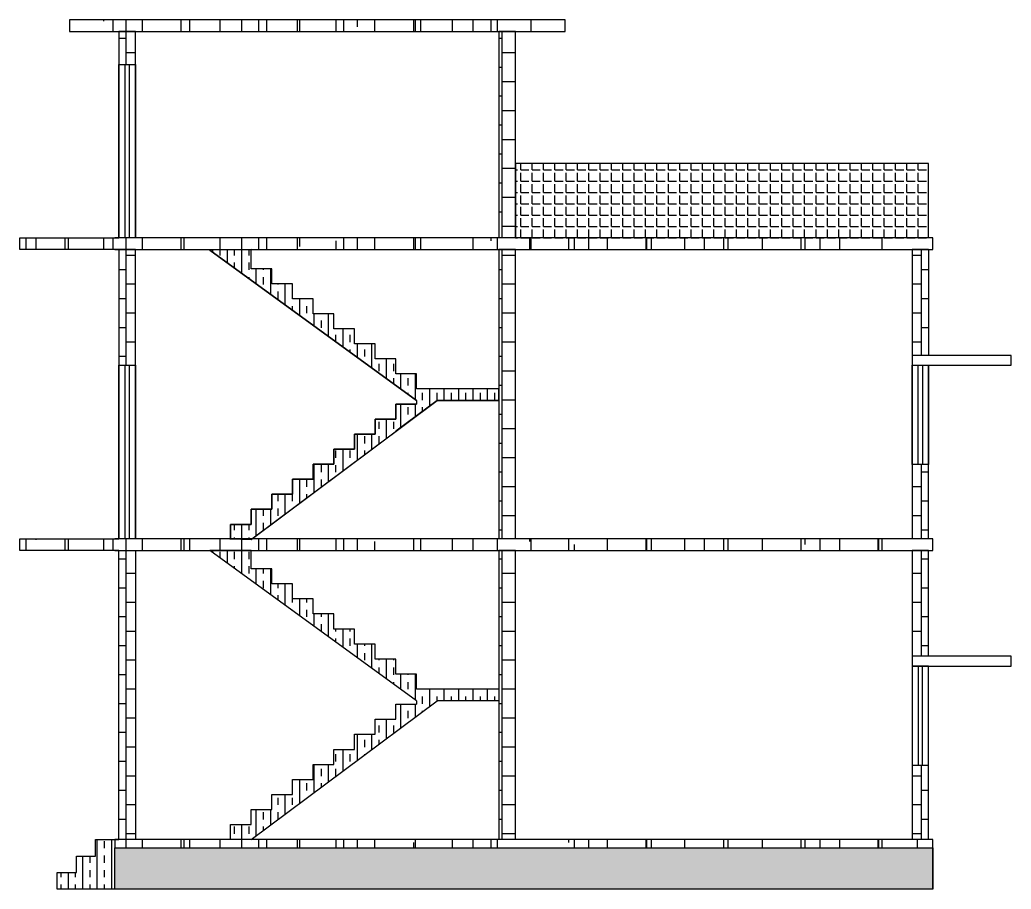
# Model space of a CAD drawing. Header units: inches. Extents: x -18378 to 21009, y -21280 to 15286.
# Drawn here: x 351 to 12351, y 4766 to 15286 of the extents above; entities that cross this region are included whole.
import ezdxf

# ---------------------------------------------------------------- set-up
doc = ezdxf.new("R2010")
doc.units = ezdxf.units.IN
doc.header["$MEASUREMENT"] = 0
doc.linetypes.add('ACAD_ISO03W100', pattern=[30, 12, -18])
for name, color, linetype in [('door', 130, 'Continuous'), ('elevation', 50, 'Continuous'), ('steps', 100, 'ACAD_ISO03W100'), ('window', 210, 'Continuous')]:
    doc.layers.add(name, color=color, linetype=linetype)
pattern_1 = [(90, (-15861.14, -4540), (-175, 1e-14), []), (90, (-15948.64, -4540), (-175, 1e-14), [87.5, -87.5])]

msp = doc.modelspace()

# ---------------------------------------------------------------- hatches: boundary and pattern name
at = {"layer": 'door', "linetype": 'ByBlock', "true_color": 0xf8991e}
h = msp.add_hatch(dxfattribs=at)
h.set_pattern_fill('BRICK', color=30, scale=700, angle=90)
h.set_pattern_definition([(90, (-15861.14, -4540), (-175, 1e-14), []), (180, (-15861.14, -4540), (-4e-14, -350), [175, -175]), (180, (-15861.14, -4365), (-4e-14, -350), [-175, 175])])
h.paths.add_polyline_path([(1751.19371, 12505.898), (1551.19371, 12505.898), (1551.19371, 11105.898), (1751.19371, 11105.898)])
h.paths.add_polyline_path([(1751.19371, 8865.898), (1551.19371, 8865.898), (1551.19371, 5365.898), (1751.19371, 5365.898)])
h.paths.add_polyline_path([(11351.19371, 8865.898), (11151.19371, 8865.898), (11151.19371, 7585.898), (11351.19371, 7585.898)])
h.paths.add_polyline_path([(11151.19371, 9005.898), (11351.19371, 9005.898), (11351.19371, 9905.898), (11151.19371, 9905.898)])
h.paths.add_polyline_path([(11151.19371, 6265.898), (11151.19371, 5365.898), (11351.19371, 5365.898), (11351.19371, 6265.898)])
h.paths.add_polyline_path([(11151.19371, 12505.898), (11151.19371, 11225.898), (11351.19371, 11225.898), (11351.19371, 12505.898)])
h.paths.add_polyline_path([(6151.19371, 9005.898), (6351.19371, 9005.898), (6351.19371, 12505.898), (6151.19371, 12505.898)])
h.paths.add_polyline_path([(6151.19371, 12645.898), (6351.19371, 12645.898), (6351.19371, 15145.898), (6151.19371, 15145.898)])
h.paths.add_polyline_path([(6351.19371, 8865.898), (6151.19371, 8865.898), (6151.19371, 5365.898), (6351.19371, 5365.898)])
h.paths.add_polyline_path([(1751.19371, 15145.898), (1551.19371, 15145.898), (1551.19371, 14745.898), (1751.19371, 14745.898)])
at = {"layer": 'steps', "linetype": 'ByBlock', "true_color": 0x105689}
h = msp.add_hatch(dxfattribs=at)
h.set_pattern_fill('AR-RROOF', color=146, scale=700, angle=90)
h.set_pattern_definition([(90, (-15861.14, -4540), (-700, 1540), [10500, -1400, 3500, -700]), (90, (-16211.1, -3609), (-931, -700), [2100, -231, 4200, -525]), (90, (-16456.14, -4190), (-469, 3640), [5600, -980, 2800, -700])])
h.paths.add_polyline_path([(6951.19371, 15285.898), (951.19371, 15285.898), (951.19371, 15145.898), (1551.19371, 15145.898), (6951.19371, 15145.898)])
h.paths.add_polyline_path([(11401.19371, 12645.898), (11351.19371, 12645.898), (1501.19371, 12645.898), (351.19371, 12645.898), (351.19371, 12505.898), (1551.19371, 12505.898), (11401.19371, 12505.898)])
h.paths.add_polyline_path([(11401.19371, 9005.898), (1501.19371, 9005.898), (351.19371, 9005.898), (351.19371, 8915.898), (351.19371, 8865.898), (1551.19371, 8865.898), (11401.19371, 8865.898)])
h.paths.add_polyline_path([(11401.19371, 5365.898), (1501.19371, 5365.898), (1501.19371, 5265.898), (11401.19371, 5265.898)])
h = msp.add_hatch(dxfattribs=at)
h.set_pattern_fill('ANGLE', color=146, scale=500)
h.set_pattern_definition([(0, (-15861.14, -4540), (0, 137.5), [100, -37.5]), (90, (-15861.14, -4540), (-137.5, 8e-15), [100, -37.5])])
h.paths.add_polyline_path([(6551.19371, 13545.898), (6351.19371, 13545.898), (6351.19371, 12645.898), (11351.19371, 12645.898), (11351.19371, 13545.898)])
at = {"layer": 'steps', "linetype": 'ByBlock', "true_color": 0xf27172}
h = msp.add_hatch(dxfattribs=at)
h.set_pattern_fill('TRANS', color=11, scale=700, angle=90)
h.set_pattern_definition(pattern_1)
h.paths.add_polyline_path([(3901.19371, 11910.66153), (3651.19371, 11910.66153), (3651.19371, 12092.66153), (3401.19371, 12092.66153), (3401.19371, 12274.66153), (3151.19371, 12274.66153), (3151.19371, 12505.898), (2651.19371, 12498.66153), (5151.19371, 10678.66153), (5151.19371, 10636.66153), (4901.19371, 10636.66153), (4901.19371, 10454.66153), (4651.19371, 10454.66153), (4651.19371, 10272.66153), (4401.19371, 10272.66153), (4401.19371, 10090.66153), (4151.19371, 10090.66153), (4151.19371, 9908.66153), (3901.19371, 9908.66153), (3901.19371, 9726.66153), (3651.19371, 9726.66153), (3651.19371, 9544.66153), (3401.19371, 9544.66153), (3401.19371, 9362.66153), (3151.19371, 9362.66153), (3151.19371, 9180.66153), (2901.19371, 9180.66153), (2901.19371, 9005.898), (3160.88542, 9005.898), (5401.19371, 10678.66153), (6151.19371, 10678.66153), (6151.19371, 10818.66153), (5151.19371, 10818.66153), (5151.19371, 11000.66153), (4901.19371, 11000.66153), (4901.19371, 11182.66153), (4651.19371, 11182.66153), (4651.19371, 11364.66153), (4401.19371, 11364.66153), (4401.19371, 11546.66153), (4151.19371, 11546.66153), (4151.19371, 11728.66153), (3901.19371, 11728.66153)])
h = msp.add_hatch(dxfattribs=at)
h.set_pattern_fill('TRANS', color=11, scale=700, angle=90)
h.set_pattern_definition(pattern_1)
h.paths.add_polyline_path([(3901.19371, 8277.898), (3651.19371, 8277.898), (3651.19371, 8459.898), (3401.19371, 8459.898), (3401.19371, 8641.898), (3151.19371, 8641.898), (3151.19371, 8865.898), (2651.19371, 8865.898), (5151.19371, 7045.898), (5151.19371, 7003.898), (4901.19371, 7003.898), (4901.19371, 6821.898), (4651.19371, 6821.898), (4651.19371, 6639.898), (4401.19371, 6639.898), (4401.19371, 6457.898), (4151.19371, 6457.898), (4151.19371, 6275.898), (3901.19371, 6275.898), (3901.19371, 6093.898), (3651.19371, 6093.898), (3651.19371, 5911.898), (3401.19371, 5911.898), (3401.19371, 5729.898), (3151.19371, 5729.898), (3151.19371, 5547.898), (2901.19371, 5547.898), (2901.19371, 5365.898), (3151.19371, 5365.898), (5401.19371, 7045.898), (6151.19371, 7045.898), (6151.19371, 7185.898), (5151.19371, 7185.898), (5151.19371, 7367.898), (4901.19371, 7367.898), (4901.19371, 7549.898), (4651.19371, 7549.898), (4651.19371, 7731.898), (4401.19371, 7731.898), (4401.19371, 7913.898), (4151.19371, 7913.898), (4151.19371, 8095.898), (3901.19371, 8095.898)])
h = msp.add_hatch(dxfattribs=at)
h.set_pattern_fill('TRANS', color=11, scale=700, angle=90)
h.set_pattern_definition(pattern_1)
h.paths.add_polyline_path([(1035.19371, 4965.898), (801.19371, 4965.898), (801.19371, 4765.898), (1501.19371, 4765.898), (1501.19371, 5265.898), (1501.19371, 5365.898), (1268.19371, 5365.898), (1268.19371, 5165.898), (1035.19371, 5165.898)])
at = {"layer": 'steps', "linetype": 'ByBlock', "true_color": 0x105689}
h = msp.add_hatch(dxfattribs=at)
h.set_pattern_fill('GRAVEL', color=146, scale=500)
h.set_pattern_definition([(228.01279, (-15501.14, -4040), (-4000, -4500), [67.268, -6659.544]), (184.96974, (-15546.14, -4090), (6000, 500), [115.434, -11427.9624]), (132.51045, (-15661.14, -4100), (5000, -5500), [81.394, -8058.016]), (267.27369, (-15856.14, -4225), (500, 10000), [105.119, -10406.779]), (292.83365, (-15861.14, -4330), (-2500, 6000), [103.0775, -10204.6866]), (357.27369, (-15821.14, -4425), (-10000, 500), [105.119, -10406.779]), (37.69424, (-15716.14, -4430), (-6500, -5000), [139.0145, -13762.424]), (72.25533, (-15606.14, -4345), (3500, 11000), [131.244, -12993.161]), (121.42957, (-15566.14, -4220), (-4000, 6500), [105.475, -10442.0366]), (175.23636, (-15621.14, -4130), (5500, -500), [120.416, -5900.381]), (222.39744, (-15741.14, -4120), (-6000, -5500), [155.724, -15416.6875]), (138.81407, (-15361.14, -4230), (-3500, 3000), [53.1505, -5261.9224]), (171.46923, (-15401.14, -4195), (6500, -1000), [101.1185, -10010.756]), (225, (-15501.14, -4180), (-6e-14, -500), [70.7105, -636.396]), (203.1986, (-15536.14, -4120), (2500, 1000), [38.079, -3769.8076]), (291.8014, (-15571.14, -4135), (-500, 1500), [53.8515, -2638.731]), (30.96376, (-15551.14, -4185), (1500, 1000), [87.4645, -2828.0114]), (161.56505, (-15476.14, -4140), (1000, -500), [63.2455, -1517.893]), (16.38954, (-15861.14, -4135), (5000, 1500), [88.6, -8771.4226]), (70.34618, (-15776.14, -4110), (-2000, -5500), [74.3305, -7358.704]), (293.1986, (-15476.14, -4040), (-1000, 2500), [76.1575, -3731.729]), (343.61046, (-15446.14, -4110), (-5000, 1500), [88.6, -8771.4226]), (339.44395, (-15861.14, -4445), (-2500, 1000), [85.44, -4186.562]), (294.77514, (-15781.14, -4475), (-2500, 5500), [71.589, -7087.3215]), (66.8014, (-15471.14, -4540), (1000, 2500), [76.1575, -3731.729]), (17.35402, (-15441.14, -4470), (-6500, -2000), [83.8155, -8297.712]), (69.44395, (-15716.14, -4540), (-1000, -2500), [42.72, -4229.282]), (101.30993, (-15501.14, -4540), (-500, 2000), [25.495, -2524.015]), (165.96376, (-15506.14, -4515), (1500, -500), [103.0775, -1958.475]), (186.00901, (-15606.14, -4490), (5000, 500), [95.525, -9456.9616]), (303.69007, (-15551.14, -4230), (-500, 1000), [72.111, -1730.665]), (353.15723, (-15511.14, -4290), (8500, -1000), [125.897, -12463.7813]), (60.9454, (-15386.14, -4305), (-2000, -3500), [51.478, -5096.337]), (90, (-15361.14, -4260), (-500, 500), [30, -470]), (120.25644, (-15616.14, -4475), (2000, -3500), [69.462, -6876.76]), (48.01279, (-15651.14, -4415), (4000, 4500), [134.536, -6592.276]), (0, (-15561.14, -4315), (500, 500), [130, -370]), (325.30485, (-15431.14, -4315), (5000, -3500), [79.057, -7826.637]), (254.0546, (-15366.14, -4360), (-500, -2000), [72.801, -3567.254]), (207.645975, (-15386.14, -4430), (-9500, -5000), [118.5325, -11734.737]), (175.42608, (-15491.14, -4485), (-6500, 500), [125.3995, -12414.537])])
h.paths.add_polyline_path([(1501.19371, 5265.898), (1501.19371, 4765.898), (11401.19371, 4765.898), (11401.19371, 5265.898)])

# ---------------------------------------------------------------- linework, layer by layer
at = {"layer": 'door'}
for p, q in [((1551.19371, 12645.898), (1551.19371, 14745.898)), ((1551.19371, 14745.898), (1751.19371, 14745.898)), ((1626.19371, 12645.898), (1626.19371, 14745.898)), ((1676.19371, 14745.898), (1676.19371, 12645.898)), ((1751.19371, 14745.898), (1751.19371, 12645.898)), ((1751.19371, 12645.898), (1551.19371, 12645.898)), ((1551.19371, 9005.898), (1551.19371, 11105.898)), ((1551.19371, 11105.898), (1751.19371, 11105.898)), ((1626.19371, 9005.898), (1626.19371, 11105.898)), ((1676.19371, 11105.898), (1676.19371, 9005.898)), ((1751.19371, 11105.898), (1751.19371, 9005.898)), ((1751.19371, 9005.898), (1551.19371, 9005.898))]:
    msp.add_line(p, q, dxfattribs=at)
at = {"layer": 'elevation'}
for p, q in [((6951.19371, 15285.898), (951.19371, 15285.898)), ((951.19371, 15285.898), (951.19371, 15145.898)), ((6951.19371, 15145.898), (6951.19371, 15285.898)), ((951.19371, 15145.898), (1551.19371, 15145.898)), ((1751.19371, 15145.898), (1551.19371, 15145.898)), ((1551.19371, 15145.898), (1551.19371, 12645.898)), ((1551.19371, 15145.898), (6951.19371, 15145.898)), ((1751.19371, 12645.898), (1751.19371, 15145.898)), ((6351.19371, 15145.898), (6151.19371, 15145.898)), ((6151.19371, 15145.898), (6151.19371, 12645.898)), ((6351.19371, 12645.898), (6351.19371, 15145.898)), ((6551.19371, 13545.898), (6351.19371, 13545.898)), ((6351.19371, 13545.898), (6351.19371, 12645.898)), ((11351.19371, 13545.898), (6551.19371, 13545.898)), ((11351.19371, 12645.898), (11351.19371, 13545.898)), ((351.19371, 12505.898), (351.19371, 12645.898)), ((351.19371, 12645.898), (1551.19371, 12645.898)), ((11401.19371, 12645.898), (1501.19371, 12645.898)), ((6151.19371, 12645.898), (1751.19371, 12645.898)), ((11401.19371, 12645.898), (11351.19371, 12645.898)), ((11401.19371, 12505.898), (11401.19371, 12645.898)), ((1551.19371, 12505.898), (351.19371, 12505.898)), ((1501.19371, 12505.898), (11401.19371, 12505.898)), ((1751.19371, 12505.898), (1551.19371, 12505.898)), ((1551.19371, 12505.898), (1551.19371, 9005.898)), ((1751.19371, 9005.898), (1751.19371, 12505.898)), ((6351.19371, 12505.898), (6151.19371, 12505.898)), ((6151.19371, 12505.898), (6151.19371, 9005.898)), ((6351.19371, 9005.898), (6351.19371, 12505.898)), ((11351.19371, 12505.898), (11151.19371, 12505.898)), ((11151.19371, 12505.898), (11151.19371, 9005.898)), ((11151.19371, 12505.898), (11351.19371, 12505.898)), ((11351.19371, 12505.898), (11401.19371, 12505.898)), ((11351.19371, 12505.898), (11351.19371, 11225.898)), ((12351.19371, 11225.898), (11151.19371, 11225.898)), ((12351.19371, 11105.898), (12351.19371, 11225.898)), ((11151.19371, 11105.898), (12351.19371, 11105.898)), ((11351.19371, 9005.898), (11351.19371, 11105.898)), ((351.19371, 8915.898), (351.19371, 9005.898)), ((351.19371, 9005.898), (1551.19371, 9005.898)), ((11401.19371, 9005.898), (1501.19371, 9005.898)), ((6151.19371, 9005.898), (1751.19371, 9005.898)), ((11151.19371, 9005.898), (6351.19371, 9005.898)), ((11401.19371, 9005.898), (11351.19371, 9005.898)), ((11401.19371, 8865.898), (11401.19371, 9005.898)), ((351.19371, 8865.898), (351.19371, 8915.898)), ((1551.19371, 8865.898), (351.19371, 8865.898)), ((1501.19371, 8865.898), (11401.19371, 8865.898)), ((1551.19371, 5365.898), (1551.19371, 8865.898)), ((1551.19371, 8865.898), (1751.19371, 8865.898)), ((1751.19371, 8865.898), (1751.19371, 5365.898)), ((6351.19371, 8865.898), (6151.19371, 8865.898)), ((6151.19371, 8865.898), (6151.19371, 5365.898)), ((6351.19371, 5365.898), (6351.19371, 8865.898)), ((11351.19371, 8865.898), (11151.19371, 8865.898)), ((11151.19371, 8865.898), (11151.19371, 5365.898)), ((11351.19371, 8865.898), (11401.19371, 8865.898)), ((11351.19371, 7585.898), (11351.19371, 8865.898)), ((12351.19371, 7585.898), (11151.19371, 7585.898)), ((12351.19371, 7465.898), (12351.19371, 7585.898)), ((11151.19371, 7465.898), (12351.19371, 7465.898)), ((11351.19371, 5365.898), (11351.19371, 7465.898)), ((11401.19371, 5365.898), (1501.19371, 5365.898)), ((1501.19371, 5365.898), (1501.19371, 5265.898)), ((1501.19371, 5365.898), (1551.19371, 5365.898)), ((11151.19371, 5365.898), (6351.19371, 5365.898)), ((11401.19371, 5365.898), (11351.19371, 5365.898)), ((11401.19371, 4765.898), (11401.19371, 5365.898)), ((1501.19371, 4765.898), (1501.19371, 5265.898)), ((1501.19371, 5265.898), (11401.19371, 5265.898)), ((11401.19371, 5265.898), (11401.19371, 4765.898)), ((11401.19371, 4765.898), (1501.19371, 4765.898))]:
    msp.add_line(p, q, dxfattribs=at)
at = {"layer": 'steps', "linetype": 'ByBlock'}
for p, q in [((3151.19371, 12505.898), (2651.19371, 12498.66153)), ((5151.19371, 10678.66153), (2651.19371, 12498.66153)), ((2651.19371, 12498.66153), (5151.19371, 10678.66153)), ((3151.19371, 12456.66153), (3151.19371, 12505.898)), ((3151.19371, 12274.66153), (3151.19371, 12505.898)), ((3151.19371, 12274.66153), (3151.19371, 12456.66153)), ((3401.19371, 12274.66153), (3151.19371, 12274.66153)), ((3401.19371, 12274.66153), (3151.19371, 12274.66153)), ((3401.19371, 12092.66153), (3401.19371, 12274.66153)), ((3401.19371, 12092.66153), (3401.19371, 12274.66153)), ((3651.19371, 12092.66153), (3401.19371, 12092.66153)), ((3651.19371, 12092.66153), (3401.19371, 12092.66153)), ((3651.19371, 11910.66153), (3651.19371, 12092.66153)), ((3651.19371, 11910.66153), (3651.19371, 12092.66153)), ((3901.19371, 11910.66153), (3651.19371, 11910.66153)), ((3901.19371, 11910.66153), (3651.19371, 11910.66153)), ((3901.19371, 11728.66153), (3901.19371, 11910.66153)), ((3901.19371, 11728.66153), (3901.19371, 11910.66153)), ((4151.19371, 11728.66153), (3901.19371, 11728.66153)), ((4151.19371, 11728.66153), (3901.19371, 11728.66153)), ((4151.19371, 11546.66153), (4151.19371, 11728.66153)), ((4151.19371, 11546.66153), (4151.19371, 11728.66153)), ((4401.19371, 11546.66153), (4151.19371, 11546.66153)), ((4401.19371, 11546.66153), (4151.19371, 11546.66153)), ((4401.19371, 11364.66153), (4401.19371, 11546.66153)), ((4401.19371, 11364.66153), (4401.19371, 11546.66153)), ((4651.19371, 11364.66153), (4401.19371, 11364.66153)), ((4651.19371, 11364.66153), (4401.19371, 11364.66153)), ((4651.19371, 11182.66153), (4651.19371, 11364.66153)), ((4651.19371, 11182.66153), (4651.19371, 11364.66153)), ((4901.19371, 11182.66153), (4651.19371, 11182.66153)), ((4901.19371, 11182.66153), (4651.19371, 11182.66153)), ((4901.19371, 11000.66153), (4901.19371, 11182.66153)), ((4901.19371, 11000.66153), (4901.19371, 11182.66153)), ((5151.19371, 11000.66153), (4901.19371, 11000.66153)), ((5151.19371, 11000.66153), (4901.19371, 11000.66153)), ((5151.19371, 10818.66153), (5151.19371, 11000.66153)), ((5151.19371, 10818.66153), (5151.19371, 11000.66153)), ((6151.19371, 10818.66153), (5151.19371, 10818.66153)), ((6151.19371, 10818.66153), (5151.19371, 10818.66153)), ((6151.19371, 10678.66153), (6151.19371, 10818.66153)), ((6151.19371, 10818.66153), (6151.19371, 10678.66153)), ((3151.19371, 8998.66153), (5401.19371, 10678.66153)), ((3160.88542, 9005.898), (5401.19371, 10678.66153)), ((4901.19371, 10454.66153), (4901.19371, 10636.66153)), ((4901.19371, 10636.66153), (5151.19371, 10636.66153)), ((5151.19371, 10636.66153), (4901.19371, 10636.66153)), ((4901.19371, 10636.66153), (4901.19371, 10454.66153)), ((5401.19371, 10678.66153), (4904.28729, 10307.63806)), ((5151.19371, 10678.66153), (5151.19371, 10636.66153)), ((5151.19371, 10678.66153), (5151.19371, 10636.66153)), ((6151.19371, 10678.66153), (5401.19371, 10678.66153)), ((5401.19371, 10678.66153), (6151.19371, 10678.66153)), ((6151.19371, 10678.66153), (5401.19371, 10678.66153)), ((4651.19371, 10272.66153), (4651.19371, 10454.66153)), ((4651.19371, 10454.66153), (4901.19371, 10454.66153)), ((4901.19371, 10454.66153), (4651.19371, 10454.66153)), ((4651.19371, 10454.66153), (4651.19371, 10272.66153)), ((4401.19371, 10090.66153), (4401.19371, 10272.66153)), ((4401.19371, 10272.66153), (4651.19371, 10272.66153)), ((4651.19371, 10272.66153), (4401.19371, 10272.66153)), ((4401.19371, 10272.66153), (4401.19371, 10090.66153)), ((4151.19371, 9908.66153), (4151.19371, 10090.66153)), ((4151.19371, 10090.66153), (4401.19371, 10090.66153)), ((4401.19371, 10090.66153), (4151.19371, 10090.66153)), ((4151.19371, 10090.66153), (4151.19371, 9908.66153)), ((3901.19371, 9726.66153), (3901.19371, 9908.66153)), ((3901.19371, 9908.66153), (4151.19371, 9908.66153)), ((4151.19371, 9908.66153), (3901.19371, 9908.66153)), ((3901.19371, 9908.66153), (3901.19371, 9726.66153)), ((3651.19371, 9544.66153), (3651.19371, 9726.66153)), ((3651.19371, 9726.66153), (3901.19371, 9726.66153)), ((3901.19371, 9726.66153), (3651.19371, 9726.66153)), ((3651.19371, 9726.66153), (3651.19371, 9544.66153)), ((3401.19371, 9362.66153), (3401.19371, 9544.66153)), ((3401.19371, 9544.66153), (3651.19371, 9544.66153)), ((3651.19371, 9544.66153), (3401.19371, 9544.66153)), ((3401.19371, 9544.66153), (3401.19371, 9362.66153)), ((3151.19371, 9180.66153), (3151.19371, 9362.66153)), ((3151.19371, 9362.66153), (3401.19371, 9362.66153)), ((3401.19371, 9362.66153), (3151.19371, 9362.66153)), ((3151.19371, 9362.66153), (3151.19371, 9180.66153)), ((2901.19371, 8998.66153), (2901.19371, 9180.66153)), ((2901.19371, 9180.66153), (3151.19371, 9180.66153)), ((3151.19371, 9180.66153), (2901.19371, 9180.66153)), ((2901.19371, 9180.66153), (2901.19371, 9005.898)), ((2901.19371, 9005.898), (3160.88542, 9005.898)), ((2901.19371, 9005.898), (3151.19371, 8998.66153)), ((5151.19371, 7045.898), (2651.19371, 8865.898)), ((3151.19371, 8865.898), (2651.19371, 8865.898)), ((3151.19371, 8823.898), (3151.19371, 8865.898)), ((3151.19371, 8641.898), (3151.19371, 8865.898)), ((3151.19371, 8641.898), (3151.19371, 8823.898)), ((3401.19371, 8641.898), (3151.19371, 8641.898)), ((3401.19371, 8641.898), (3151.19371, 8641.898)), ((3401.19371, 8459.898), (3401.19371, 8641.898)), ((3401.19371, 8459.898), (3401.19371, 8641.898)), ((3651.19371, 8459.898), (3401.19371, 8459.898)), ((3651.19371, 8459.898), (3401.19371, 8459.898)), ((3651.19371, 8277.898), (3651.19371, 8459.898)), ((3651.19371, 8277.898), (3651.19371, 8459.898)), ((3901.19371, 8277.898), (3651.19371, 8277.898)), ((3901.19371, 8277.898), (3651.19371, 8277.898)), ((3901.19371, 8095.898), (3901.19371, 8277.898)), ((3901.19371, 8095.898), (3901.19371, 8277.898)), ((4151.19371, 8095.898), (3901.19371, 8095.898)), ((4151.19371, 8095.898), (3901.19371, 8095.898)), ((4151.19371, 7913.898), (4151.19371, 8095.898)), ((4151.19371, 7913.898), (4151.19371, 8095.898)), ((4401.19371, 7913.898), (4151.19371, 7913.898)), ((4401.19371, 7913.898), (4151.19371, 7913.898)), ((4401.19371, 7731.898), (4401.19371, 7913.898)), ((4401.19371, 7731.898), (4401.19371, 7913.898)), ((4651.19371, 7731.898), (4401.19371, 7731.898)), ((4651.19371, 7731.898), (4401.19371, 7731.898)), ((4651.19371, 7549.898), (4651.19371, 7731.898)), ((4651.19371, 7549.898), (4651.19371, 7731.898)), ((4901.19371, 7549.898), (4651.19371, 7549.898)), ((4901.19371, 7549.898), (4651.19371, 7549.898)), ((4901.19371, 7367.898), (4901.19371, 7549.898)), ((4901.19371, 7367.898), (4901.19371, 7549.898)), ((5151.19371, 7367.898), (4901.19371, 7367.898)), ((5151.19371, 7367.898), (4901.19371, 7367.898)), ((5151.19371, 7185.898), (5151.19371, 7367.898)), ((5151.19371, 7185.898), (5151.19371, 7367.898)), ((6151.19371, 7185.898), (5151.19371, 7185.898)), ((6151.19371, 7185.898), (5151.19371, 7185.898)), ((3151.19371, 5365.898), (5401.19371, 7045.898)), ((4901.19371, 6821.898), (4901.19371, 7003.898)), ((4901.19371, 7003.898), (5151.19371, 7003.898)), ((5151.19371, 7045.898), (5151.19371, 7003.898)), ((6151.19371, 7045.898), (5401.19371, 7045.898)), ((4651.19371, 6639.898), (4651.19371, 6821.898)), ((4651.19371, 6821.898), (4901.19371, 6821.898)), ((4401.19371, 6457.898), (4401.19371, 6639.898)), ((4401.19371, 6639.898), (4651.19371, 6639.898)), ((4151.19371, 6275.898), (4151.19371, 6457.898)), ((4151.19371, 6457.898), (4401.19371, 6457.898)), ((3901.19371, 6093.898), (3901.19371, 6275.898)), ((3901.19371, 6275.898), (4151.19371, 6275.898)), ((3651.19371, 5911.898), (3651.19371, 6093.898)), ((3651.19371, 6093.898), (3901.19371, 6093.898)), ((3401.19371, 5729.898), (3401.19371, 5911.898)), ((3401.19371, 5911.898), (3651.19371, 5911.898)), ((3151.19371, 5547.898), (3151.19371, 5729.898)), ((3151.19371, 5729.898), (3401.19371, 5729.898)), ((2901.19371, 5365.898), (2901.19371, 5547.898)), ((2901.19371, 5547.898), (3151.19371, 5547.898)), ((1268.19371, 5165.898), (1268.19371, 5365.898)), ((1268.19371, 5365.898), (1501.19371, 5365.898)), ((1035.19371, 4965.898), (1035.19371, 5165.898)), ((1035.19371, 5165.898), (1268.19371, 5165.898)), ((801.19371, 4765.898), (801.19371, 4965.898)), ((801.19371, 4965.898), (1035.19371, 4965.898)), ((1501.19371, 4765.898), (801.19371, 4765.898))]:
    msp.add_line(p, q, dxfattribs=at)
at = {"layer": 'window'}
for p, q in [((11151.19371, 9905.898), (11151.19371, 11105.898)), ((11151.19371, 11105.898), (11351.19371, 11105.898)), ((11226.19371, 9905.898), (11226.19371, 11105.898)), ((11276.19371, 11105.898), (11276.19371, 9905.898)), ((11351.19371, 11105.898), (11351.19371, 9905.898)), ((11351.19371, 9905.898), (11151.19371, 9905.898)), ((11351.19371, 7465.898), (11151.19371, 7465.898)), ((11151.19371, 7465.898), (11151.19371, 6265.898)), ((11226.19371, 7465.898), (11226.19371, 6265.898)), ((11276.19371, 6265.898), (11276.19371, 7465.898)), ((11351.19371, 6265.898), (11351.19371, 7465.898)), ((11151.19371, 6265.898), (11351.19371, 6265.898))]:
    msp.add_line(p, q, dxfattribs=at)

doc.saveas('drawing.dxf')
